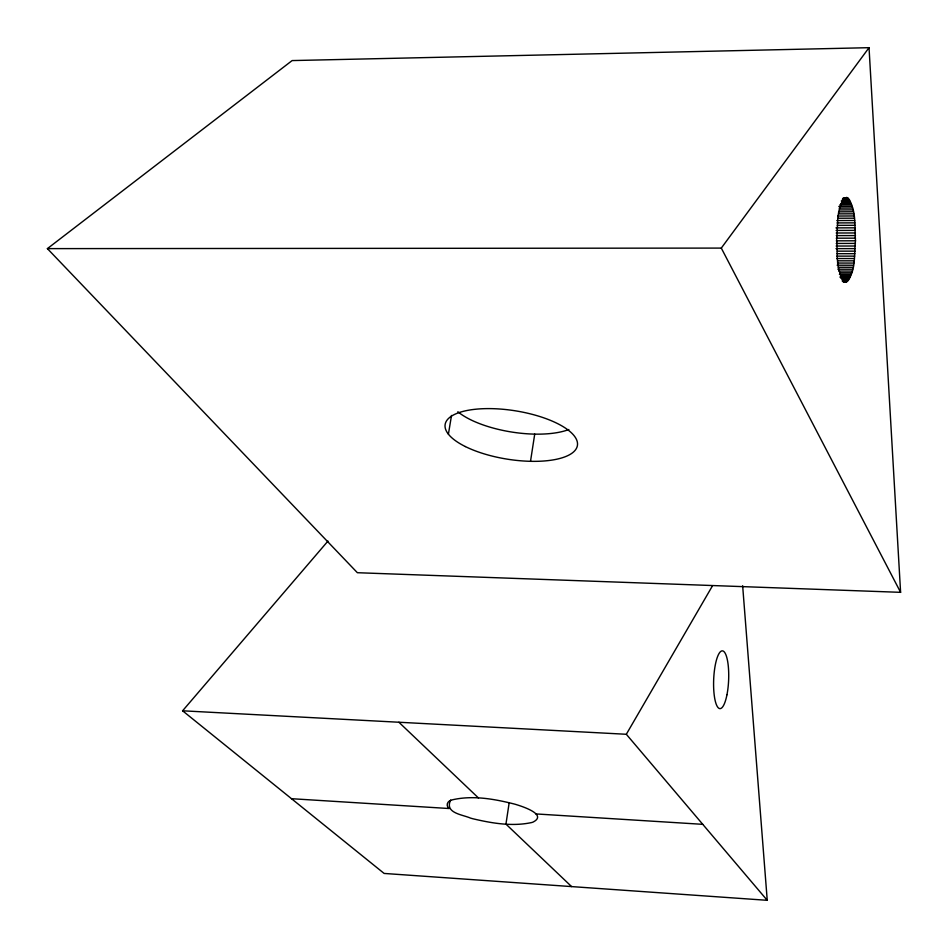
<?xml version="1.0" encoding="UTF-8"?>
<svg xmlns="http://www.w3.org/2000/svg" width="948" height="948" viewBox="0 0 948 948"><rect width="100%" height="100%" fill="white"/><g stroke="black" fill="none" stroke-linecap="round" stroke-linejoin="round"><path stroke-width="1.42" d="M855.499 240.804C854.267 226.691 857.146 208.252 846.718 197.362C835.259 206.048 838.435 225.577 836.622 238.695C837.961 252.678 834.785 271.685 845.652 282.089C856.684 272.834 853.793 254.052 855.499 240.804L836.278 240.828M509.159 802.838L505.948 824.108L571.608 886.593M530.513 461.297L534.719 434.125M450.703 799.97C444.185 813.147 462.411 814.51 470.54 818.112A45.895 11.506 8.7 0 0 473.04 818.799C492.107 823.267 512.37 826.751 531.769 822.52A45.895 11.506 8.7 0 0 533.108 822.07C548.347 814.273 520.286 805.776 514.835 804.165C494.69 799.057 473.099 795.076 452.528 799.78A45.895 11.506 8.7 0 0 451.236 800.254C447.148 801.024 445.524 806.203 449.352 808.537L291.522 798.702M448.404 434.208L451.509 415.449M327.972 541.071L182.597 710.799L626.32 734.273L712.375 586.006M47.4 248.625L721.298 248.092L869.032 47.684L292.126 60.577L47.4 248.625L357.372 572.711L900.6 592.334L869.032 47.684M843.459 197.954L847.891 197.919M842.559 198.476L848.472 198.44M843.116 199.151L849.041 199.116M842.203 199.981L849.598 199.933M841.267 200.988L850.143 200.929M841.8 202.149L850.664 202.102M840.805 203.417L851.174 203.37M839.821 204.839L851.66 204.78M838.814 206.439L852.122 206.368M839.264 208.122L852.56 208.05M839.655 209.935L852.975 209.875M838.565 211.854L853.366 211.783M838.933 213.881L853.733 213.821M837.795 216.037L854.053 215.966M838.091 218.241L854.349 218.182M836.847 220.552L854.622 220.481M837.084 222.922L854.847 222.863M837.285 225.363L855.049 225.316M835.982 227.887L855.215 227.828M836.112 230.435L855.345 230.376M836.207 233.007L855.44 232.959M836.266 235.602L855.499 235.566M836.29 238.197L855.511 238.161M836.231 243.446L855.452 243.411M836.136 246.042L855.357 246.018M836.018 248.637L855.226 248.625M837.333 251.161L855.072 251.149M837.143 253.685L854.883 253.685M836.906 256.126L854.658 256.126M836.646 258.531L854.397 258.543M837.819 260.819L854.101 260.83M837.499 263.058L853.781 263.07M837.131 265.203L853.413 265.227M838.269 267.241L853.034 267.265M837.842 269.196L852.631 269.22M838.885 271.045L852.193 271.069M839.904 272.763L851.742 272.775M839.407 274.339L851.257 274.363M840.414 275.773L850.759 275.797M839.881 277.089L850.238 277.112M840.817 278.262L849.692 278.285M841.741 279.281L849.147 279.305M842.654 280.158L848.579 280.17M842.085 280.869L847.998 280.881M842.985 281.414L847.417 281.426M843.874 281.793L846.825 281.805M843.282 282.018L846.244 282.03M535.881 813.929L702.764 824.333M742.651 585.769L767.24 900.316L384.13 873.44L182.597 710.799M398.883 722.234L478.491 797.991M626.32 734.273L767.24 900.316M721.298 248.092L900.6 592.334M568.859 429.515A66.739 24.992 9 0 1 457.848 411.752M465.35 446.555A66.964 24.506 9 0 0 575.614 449.684A66.964 24.506 9 0 0 492.913 408.671A66.964 24.506 9 0 0 465.35 446.555M726.962 694.742A28.902 7.477 -87.6 0 0 722.471 650.861A28.902 7.477 -87.6 0 0 714.045 693.592A28.902 7.477 -87.6 0 0 726.962 694.742"/></g></svg>
